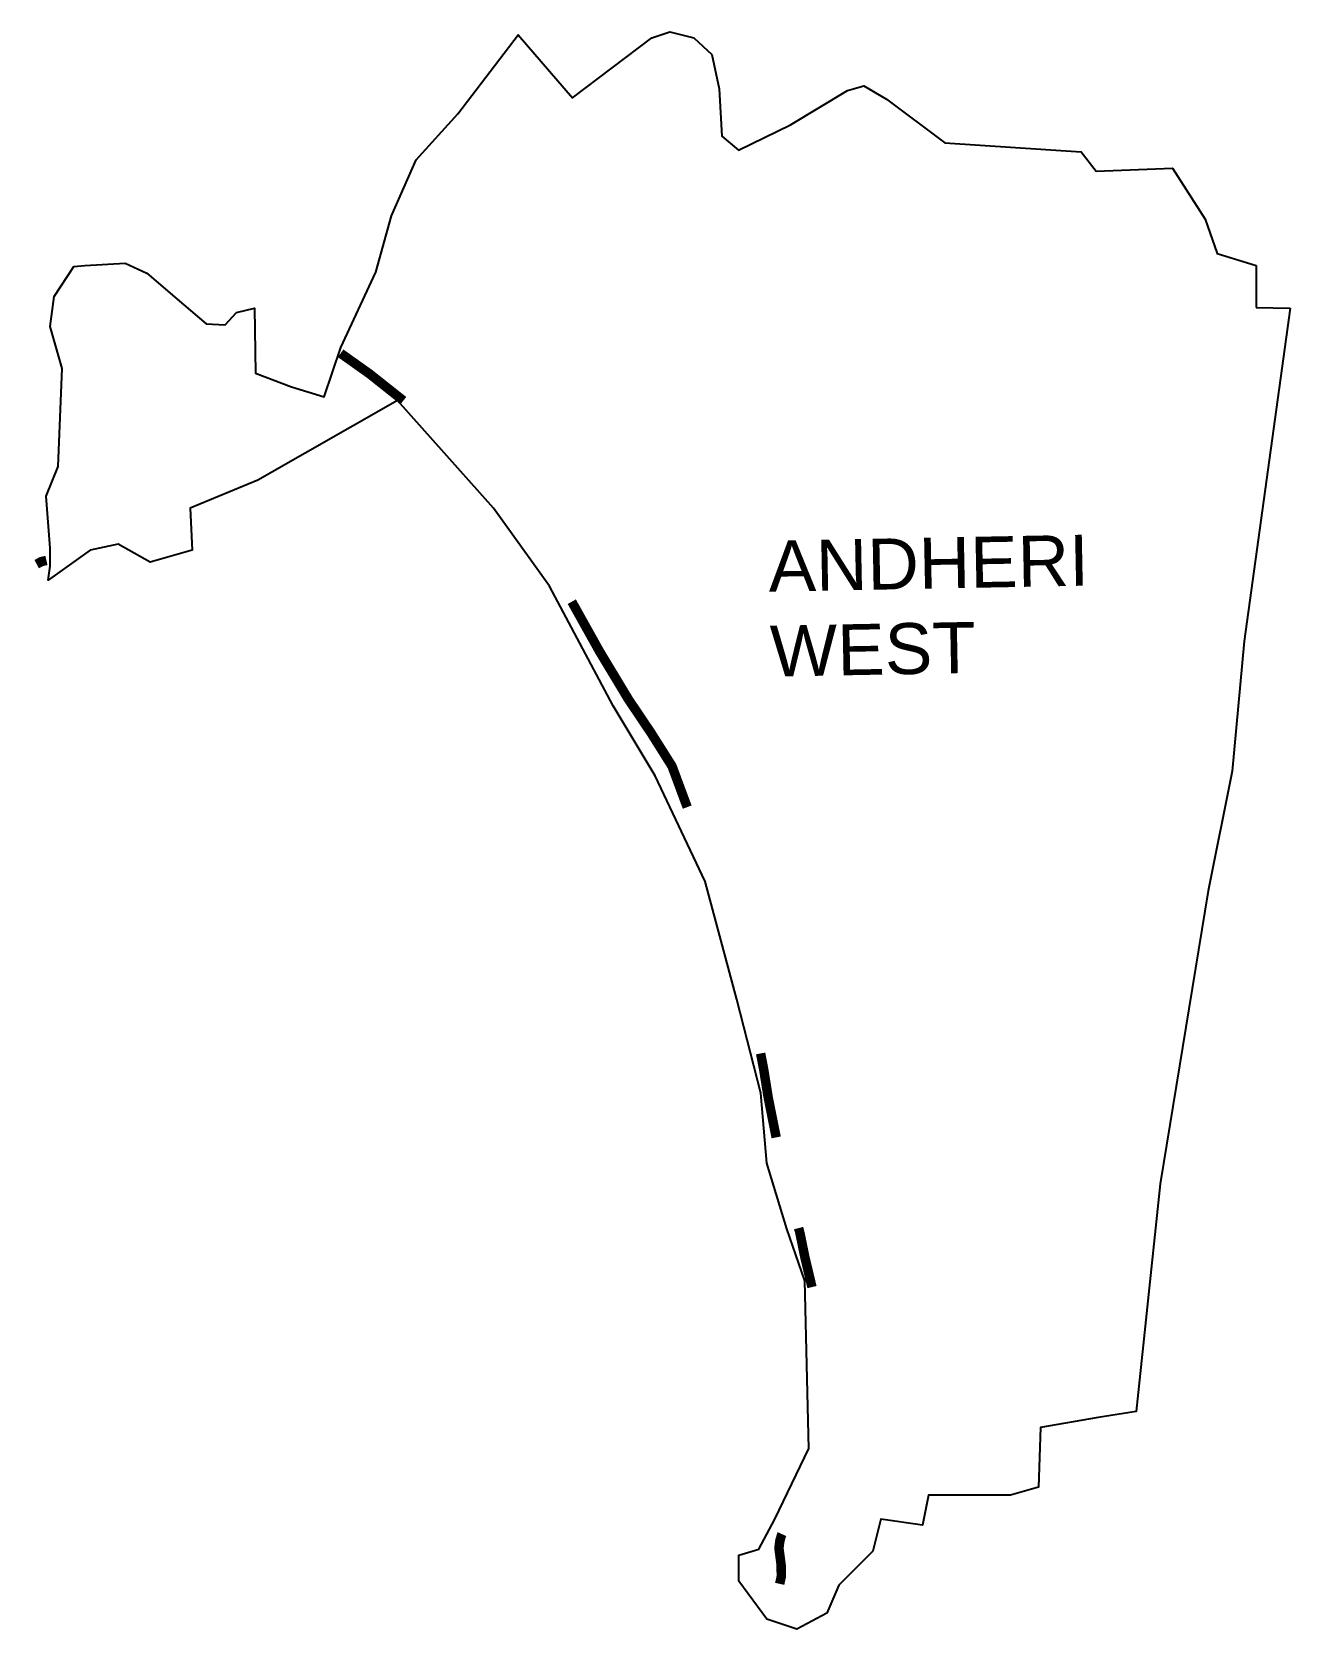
# Model space of a CAD drawing. Header units: metres. Extents: x 267207 to 273870, y 2111090 to 2119548.
import ezdxf

# ---------------------------------------------------------------- set-up
doc = ezdxf.new("R2010")
doc.units = ezdxf.units.M
doc.header["$MEASUREMENT"] = 0
for name, color, linetype in [('NATURALLY PROTECTED', 3, 'Continuous'), ('village', 22, 'Continuous'), ('VILLAGE NAME', 250, 'Continuous')]:
    doc.layers.add(name, color=color, linetype=linetype)
doc.styles.get("Standard").update_dxf_attribs({"font": 'arial.ttf'})

msp = doc.modelspace()

# ---------------------------------------------------------------- linework, layer by layer
at = {"color": 3}
msp.add_lwpolyline([(273690.8, 2118310.8), (273690.8, 2118088.8)], dxfattribs=at)
at = {"layer": 'NATURALLY PROTECTED', "color": 116, "true_color": 0x136734, "const_width": 50, "flags": 128}
for points in [[(268841.8, 2117845.9), (268996.6, 2117735.8), (269173.8, 2117595.1)], [(267283.6, 2116749), (267257, 2116742.9), (267231.8, 2116729.5)], [(270065.9, 2116530.5), (270212.2, 2116268.4), (270365.4, 2116014.3), (270485.9, 2115835.1), (270596.6, 2115659.8), (270677.1, 2115442.5)], [(271066, 2114138.1), (271081.9, 2114055.8), (271105.8, 2113906.5), (271148.5, 2113693.5)], [(271267.4, 2113213.4), (271273.7, 2113189.2), (271300.1, 2113060.2), (271337.9, 2112900.8)], [(271179, 2111592.8), (271176.4, 2111587.1), (271168.1, 2111558.4), (271163, 2111518.2), (271174.5, 2111430.5), (271175.4, 2111367.1), (271166.8, 2111329.3)]]:
    msp.add_lwpolyline(points, dxfattribs=at)
at = {"layer": 'village', "color": 3}
for points in [[(273870, 2118085.5, 0), (273626.2, 2116321.1, 0), (273562.8, 2115633.9, 0), (273435.9, 2114999.6, 0), (273182.2, 2113447.5, 0), (273055.3, 2112242.3, 0), (272854.4, 2112210.6, 0), (272547.8, 2112157.7, 0), (272537.3, 2111840.5, 0), (272389.2, 2111798.2, 0), (271955.8, 2111798.2, 0), (271924.1, 2111639.6, 0), (271702, 2111671.4, 0), (271659.7, 2111502.2, 0), (271480, 2111322.5, 0), (271416.6, 2111174.4, 0), (271258, 2111089.9, 0), (271099.4, 2111142.7, 0), (270951.4, 2111343.6, 0), (270951.4, 2111481, 0), (271057.1, 2111512.8, 0), (271141.7, 2111671.4, 0), (271321.4, 2112045.6, 0), (271300.3, 2112933.7, 0), (271205.1, 2113208.6, 0), (271099.4, 2113557.5, 0), (271067.7, 2113927.5, 0), (270940.8, 2114424.4, 0), (270771.7, 2115048.2, 0), (270507.3, 2115608.6, 0), (270285.3, 2115978.6, 0), (269947, 2116612.9, 0), (269651, 2117025.3, 0), (269143.5, 2117596.2, 0), (268403.4, 2117173.3, 0), (268043.9, 2117025.3, 0), (268054.5, 2116803.3, 0), (267832.5, 2116739.8, 0), (267663.3, 2116835, 0), (267515.3, 2116803.3, 0), (267293.3, 2116644.7, 0), (267303.9, 2116718.7, 0), (267303.9, 2116813.8, 0), (267282.7, 2117088.7, 0), (267346.2, 2117247.3, 0), (267367.3, 2117765.4, 0), (267303.9, 2117987.4, 0), (267325, 2118146, 0), (267427.9, 2118305.5, 0), (267487.3, 2118311.5, 0), (267701.4, 2118323.4, 0), (267814.4, 2118269.9, 0), (268010.7, 2118103.3, 0), (268129.6, 2118002.2, 0), (268230.7, 2117996.3, 0), (268290.2, 2118061.7, 0), (268385.4, 2118085.5, 0), (268391.3, 2117740.6, 0), (268581.6, 2117669.2, 0), (268754.1, 2117615.7, 0), (268843.3, 2117877.3, 0), (269027.6, 2118275.8, 0), (269110.9, 2118573.2, 0), (269241.7, 2118870.5, 0), (269461.8, 2119114.3, 0), (269781.1, 2119533, 0), (270069.5, 2119198.9, 0), (270489.7, 2119516, 0), (270584.9, 2119547.8, 0), (270711.8, 2119516, 0), (270806.9, 2119428.8, 0), (270846.6, 2119246.4, 0), (270861.1, 2118996.6, 0), (270949.7, 2118921.3, 0), (271224.8, 2119056.1, 0), (271526.1, 2119238.5, 0), (271613.3, 2119262.3, 0), (271732.3, 2119190.9, 0), (272041.5, 2118961, 0), (272763.1, 2118913.4, 0), (272842.4, 2118810.3, 0), (273246.8, 2118826.2, 0), (273421.2, 2118556.6, 0), (273484.7, 2118374.2, 0), (273690.8, 2118310.8, 0)], [(273690.8, 2118088.8, 0), (273870, 2118085.5, 0)]]:
    msp.add_polyline3d(points, dxfattribs=at)

# ---------------------------------------------------------------- texts
at = {"layer": 'VILLAGE NAME', "insert": (271104.7, 2116853), "char_height": 270, "attachment_point": 1, "rotation": 1.10283}
msp.add_mtext_dynamic_manual_height_columns('ANDHERI WEST', width=2032.074, gutter_width=1928.7, heights=[0], dxfattribs=at)

doc.saveas('drawing.dxf')
